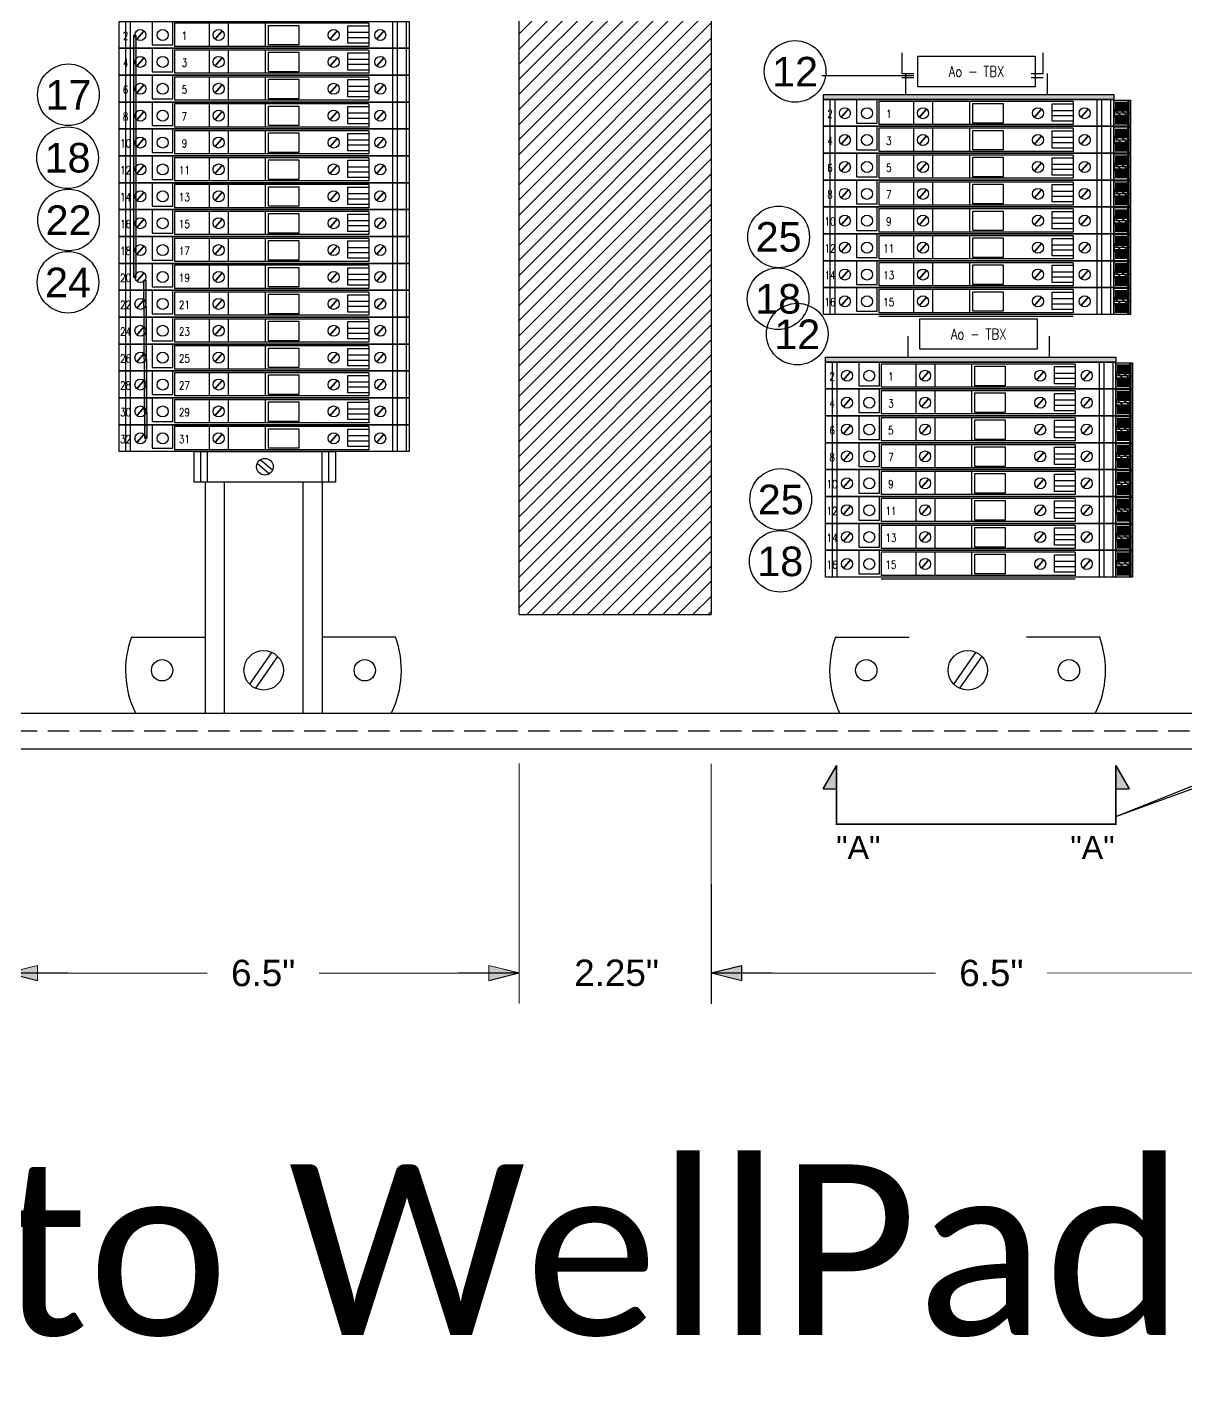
# Model space of a CAD drawing. Header units: inches. Extents: x -38 to 199, y -310 to 64.
# Drawn here: x 36.69 to 50.27, y 16.55 to 32.38 of the extents above; entities that cross this region are included whole.
import ezdxf
from ezdxf.enums import TextEntityAlignment as Align

# ---------------------------------------------------------------- set-up
doc = ezdxf.new("R2010")
doc.units = ezdxf.units.IN
doc.header["$MEASUREMENT"] = 0
doc.linetypes.add('HIDDEN', pattern=[0.375, 0.25, -0.125])
for name, color, linetype in [('DETAIL$', 5, 'Continuous'), ('FREE-TEXT', 2, 'Continuous'), ('off-wire', 6, 'Continuous'), ('SYMBOLS', 3, 'Continuous')]:
    doc.layers.add(name, color=color, linetype=linetype)
doc.layers.add('DIMENSION (ANSI)', color=7, linetype='Continuous', lineweight=9)
doc.styles.add('_ARIAL', font='arial.ttf')
doc.styles.add('HELVLS', font='arial.ttf')
doc.styles.add('Note Text (ANSI)', font='arial.ttf')
doc.styles.add('ROMANS', font='romans')
doc.styles.add('TXT', font='txt')
doc.dimstyles.new('DIM_0', dxfattribs={"dimscale": 4.75, "dimtxt": 0.065, "dimasz": 0.075, "dimexe": 0.075, "dimexo": 0.125, "dimgap": 0.0625, "dimtad": 0, "dimtih": 1, "dimtoh": 1, "dimrnd": 1e-08, "dimzin": 0, "dimdsep": 46, "dimlunit": 5, "dimtxsty": 'Note Text (ANSI)', "dimblk": 'Filled-1', "dimcen": 0.09, "dimdle": 0.45, "dimclrd": 256, "dimclre": 256, "dimclrt": 256, "dimadec": 0, "dimazin": 1, "dimtm": 1e-09, "dimtfac": 1.263158, "dimtofl": 0, "dimtmove": 0, "dimatfit": 3, "dimfxl": 1, "dimfrac": 2, "dimtolj": 1, "dimtzin": 4, "dimlwd": -1, "dimlwe": -1, "dimarcsym": 0})

# ---------------------------------------------------------------- blocks, each defined once
blk = doc.blocks.new('11560421')
at = {"color": 8}
for p, q in [((1.225, -0.023), (-1.051, -0.023)), ((-1.051, -0.023), (-1.051, -0.294)), ((-0.645, -0.023), (-0.645, -0.294)), ((-0.422, -0.023), (-0.422, -0.294)), ((1.225, -0.023), (1.225, -0.294)), ((1.225, -0.294), (-1.051, -0.294))]:
    blk.add_line(p, q, dxfattribs=at)
blk.add_lwpolyline([(-1.7, -0.315), (-1.7, 0), (1.7, 0), (1.7, -0.315)], close=True, dxfattribs=at)
for points in [[(0.049, -0.047), (0.405, -0.047), (0.405, -0.277), (0.049, -0.277), (0.049, -0.047)], [(1.225, -0.256), (0.981, -0.256), (0.981, -0.053), (1.225, -0.053)]]:
    blk.add_lwpolyline(points, dxfattribs=at)
for centre in [(-1.45, -0.16), (-0.534, -0.16), (0.814, -0.16), (1.36, -0.16)]:
    blk.add_circle(centre, 0.0645, dxfattribs=at)
at = {"layer": 'DETAIL$', "color": 8}
blk.add_line((0.01, -0.023), (0.01, -0.294), dxfattribs=at)
for points in [[(-1.624, 0), (-1.624, -0.315)], [(-1.569, 0), (-1.569, -0.315)], [(1.504, 0), (1.504, -0.315)], [(1.559, 0), (1.559, -0.315)], [(1.664, 0), (1.664, -0.315)], [(-1.312, -0.002), (-1.312, -0.277), (-1.071, -0.277), (-1.071, -0.002)], [(0.981, -0.128), (1.225, -0.128), (1.225, -0.192), (0.981, -0.192)]]:
    blk.add_lwpolyline(points, dxfattribs=at)
at = {"layer": 'DETAIL$', "color": 8, "const_width": 0.02}
for points in [[(-1.408, -0.112), (-1.492, -0.209)], [(-0.492, -0.112), (-0.577, -0.209)], [(0.856, -0.112), (0.771, -0.209)], [(1.403, -0.112), (1.318, -0.209)]]:
    blk.add_lwpolyline(points, dxfattribs=at)
at = {"layer": 'DETAIL$', "color": 8}
blk.add_circle((-1.189, -0.16), 0.0645, dxfattribs=at)
at = {"color": 6, "style": 'TXT', "flags": 3}
for tag, p in [('MANUF', (-1.7, -0.604)), ('PART#', (-1.7, -0.846)), ('DESC', (-1.7, -1.086))]:
    blk.add_attdef(tag, p, '', height=0.125, dxfattribs=at)
blk = doc.blocks.new('Filled-1')
at = {"color": 0}
for p, q in [((0, 0), (-1, 0.25)), ((-1, 0.25), (-1, -0.25)), ((-1, 0), (0, 0)), ((-1, -0.25), (0, 0))]:
    blk.add_line(p, q, dxfattribs=at)
blk.add_solid([(-1, -0.25), (0, 0), (-1, 0.25)], dxfattribs=at)
blk = doc.blocks.new('*D89')
at = {"layer": 'DEFPOINTS', "color": 0, "transparency": 16777216}
for p in [(34.205, 24.34), (36.455, 24.34), (36.455, 21.298)]:
    blk.add_point(p, dxfattribs=at)
at = {"layer": 'DIMENSION (ANSI)', "transparency": 16777216}
for p, q in [((34.205, 23.746), (34.205, 20.942)), ((36.455, 23.746), (36.455, 20.942)), ((33.848, 21.298), (33.492, 21.298)), ((36.811, 21.298), (37.167, 21.298))]:
    blk.add_line(p, q, dxfattribs=at)
at = {"layer": 'DIMENSION (ANSI)', "transparency": 16777216, "xscale": 0.35625, "yscale": 0.35625, "zscale": 0.35625}
blk.add_blockref('Filled-1', (34.205, 21.298), dxfattribs=at)
at = {"layer": 'DIMENSION (ANSI)', "transparency": 16777216, "xscale": 0.35625, "yscale": 0.35625, "zscale": 0.35625, "rotation": 180}
blk.add_blockref('Filled-1', (36.455, 21.298), dxfattribs=at)
at = {"layer": 'DIMENSION (ANSI)', "transparency": 16777216, "insert": (35.346, 21.298), "char_height": 0.3088, "attachment_point": 5, "style": 'Note Text (ANSI)'}
blk.add_mtext('\\A1;2.25"', dxfattribs=at)
blk = doc.blocks.new('*D90')
at = {"layer": 'DEFPOINTS', "color": 0, "transparency": 16777216}
for p in [(42.455, 24.34), (44.705, 24.34), (44.705, 21.298)]:
    blk.add_point(p, dxfattribs=at)
at = {"layer": 'DIMENSION (ANSI)', "transparency": 16777216}
for p, q in [((42.455, 23.746), (42.455, 20.942)), ((44.705, 23.746), (44.705, 20.942)), ((42.098, 21.298), (41.742, 21.298)), ((45.061, 21.298), (45.417, 21.298))]:
    blk.add_line(p, q, dxfattribs=at)
at = {"layer": 'DIMENSION (ANSI)', "transparency": 16777216, "xscale": 0.35625, "yscale": 0.35625, "zscale": 0.35625}
blk.add_blockref('Filled-1', (42.455, 21.298), dxfattribs=at)
at = {"layer": 'DIMENSION (ANSI)', "transparency": 16777216, "xscale": 0.35625, "yscale": 0.35625, "zscale": 0.35625, "rotation": 180}
blk.add_blockref('Filled-1', (44.705, 21.298), dxfattribs=at)
at = {"layer": 'DIMENSION (ANSI)', "transparency": 16777216, "insert": (43.596, 21.298), "char_height": 0.3088, "attachment_point": 5, "style": 'Note Text (ANSI)'}
blk.add_mtext('\\A1;2.25"', dxfattribs=at)
blk = doc.blocks.new('*D91')
at = {"layer": 'DEFPOINTS', "color": 0, "transparency": 16777216}
for p in [(36.455, 24.34), (42.455, 24.343), (42.455, 21.296)]:
    blk.add_point(p, dxfattribs=at)
at = {"layer": 'DIMENSION (ANSI)', "transparency": 16777216}
for p, q in [((36.455, 23.746), (36.455, 20.94)), ((42.455, 23.75), (42.455, 20.94)), ((36.811, 21.296), (38.8, 21.296)), ((42.098, 21.296), (40.11, 21.296))]:
    blk.add_line(p, q, dxfattribs=at)
at = {"layer": 'DIMENSION (ANSI)', "transparency": 16777216, "xscale": 0.35625, "yscale": 0.35625, "zscale": 0.35625, "rotation": 180}
blk.add_blockref('Filled-1', (36.455, 21.296), dxfattribs=at)
at = {"layer": 'DIMENSION (ANSI)', "transparency": 16777216, "xscale": 0.35625, "yscale": 0.35625, "zscale": 0.35625}
blk.add_blockref('Filled-1', (42.455, 21.296), dxfattribs=at)
at = {"layer": 'DIMENSION (ANSI)', "transparency": 16777216, "insert": (39.455, 21.296), "char_height": 0.3088, "attachment_point": 5, "style": 'Note Text (ANSI)'}
blk.add_mtext('\\A1;6.5"', dxfattribs=at)
blk = doc.blocks.new('*D92')
at = {"layer": 'DEFPOINTS', "color": 0, "transparency": 16777216}
for p in [(44.705, 24.34), (51.266, 24.344), (51.268, 21.298)]:
    blk.add_point(p, dxfattribs=at)
at = {"layer": 'DIMENSION (ANSI)', "transparency": 16777216}
for p, q in [((44.705, 23.746), (44.707, 20.938)), ((51.266, 23.75), (51.268, 20.942)), ((45.063, 21.294), (47.332, 21.296)), ((50.912, 21.298), (48.642, 21.297))]:
    blk.add_line(p, q, dxfattribs=at)
at = {"layer": 'DIMENSION (ANSI)', "transparency": 16777216, "xscale": 0.35625, "yscale": 0.35625, "zscale": 0.35625}
for p, rotation in [((44.707, 21.294), 180.0398205485757), ((51.268, 21.298), 0.03982054857575947)]:
    blk.add_blockref('Filled-1', p, dxfattribs=dict(at, rotation=rotation))
at = {"layer": 'DIMENSION (ANSI)', "transparency": 16777216, "insert": (47.987, 21.296), "char_height": 0.3088, "attachment_point": 5, "style": 'Note Text (ANSI)'}
blk.add_mtext('\\A1;6.5"', dxfattribs=at)
blk = doc.blocks.new('A$C595E315F')
at = {"color": 8}
for p, q in [((-0.579, -0.36), (-0.579, 0)), ((-0.579, 0), (1.077, 0)), ((1.077, 0), (1.077, -0.36)), ((1.077, -0.36), (-0.579, -0.36))]:
    blk.add_line(p, q, dxfattribs=at)
for p, q in [((-0.501, -0.36), (-0.501, 0)), ((-0.423, -0.36), (-0.423, 0)), ((0.922, -0.36), (0.922, 0)), ((0.999, -0.36), (0.999, 0))]:
    blk.add_line(p, q)
blk.add_circle((0.249, -0.177), 0.0976, dxfattribs=at)
at = {"layer": 'DETAIL$', "color": 8}
for points in [[(0.16, -0.137), (0.302, -0.259)], [(0.338, -0.218), (0.194, -0.096)]]:
    blk.add_lwpolyline(points, dxfattribs=at)
blk = doc.blocks.new('11691307')
at = {"color": 8}
blk.add_lwpolyline([(-1.7, -0.059), (-1.7, 0), (1.7, 0), (1.7, -0.059)], close=True, dxfattribs=at)
at = {"color": 6, "style": 'TXT', "flags": 3}
for tag, p in [('MANUF', (-1.7, -0.348)), ('PART#', (-1.7, -0.59)), ('DESC', (-1.7, -0.83))]:
    blk.add_attdef(tag, p, '', height=0.125, dxfattribs=at)
blk = doc.blocks.new('AI_yellowAmov')
for points in [[(10.279, -185.911), (6.879, -185.911), (6.879, -185.97), (10.279, -185.97)], [(10.304, -188.988), (6.904, -188.988), (6.904, -189.047), (10.304, -189.047)]]:
    blk.add_hatch(color=2).paths.add_polyline_path(points)
at = {"color": 2}
for p, q in [((7.798, -185.425), (7.798, -185.666)), ((9.454, -185.666), (9.454, -185.425)), ((6.861, -185.69), (7.938, -185.69)), ((7.798, -185.666), (7.938, -185.666)), ((7.798, -185.714), (7.938, -185.714)), ((7.844, -185.907), (7.844, -185.666)), ((9.313, -185.666), (9.454, -185.666)), ((9.313, -185.714), (9.454, -185.714)), ((9.499, -185.666), (9.499, -185.907)), ((9.804, -185.993), (7.527, -185.993)), ((7.527, -185.993), (7.527, -186.264)), ((7.934, -185.993), (7.934, -186.264)), ((8.157, -185.993), (8.157, -186.264)), ((8.589, -185.993), (8.589, -186.264)), ((9.804, -185.993), (9.804, -186.264)), ((9.804, -186.264), (7.527, -186.264)), ((10.476, -186.131), (10.279, -186.131)), ((9.804, -186.308), (7.527, -186.308)), ((7.527, -186.308), (7.527, -186.579)), ((7.934, -186.308), (7.934, -186.579)), ((8.157, -186.308), (8.157, -186.579)), ((8.589, -186.308), (8.589, -186.579)), ((9.804, -186.308), (9.804, -186.579)), ((9.804, -186.579), (7.527, -186.579)), ((10.476, -186.446), (10.279, -186.446)), ((9.804, -186.623), (7.527, -186.623)), ((7.527, -186.623), (7.527, -186.894)), ((7.934, -186.623), (7.934, -186.894)), ((8.157, -186.623), (8.157, -186.894)), ((8.589, -186.623), (8.589, -186.894)), ((9.804, -186.623), (9.804, -186.894)), ((9.804, -186.894), (7.527, -186.894)), ((10.476, -186.761), (10.279, -186.761)), ((9.804, -186.938), (7.527, -186.938)), ((7.527, -186.938), (7.527, -187.209)), ((7.934, -186.938), (7.934, -187.209)), ((8.157, -186.938), (8.157, -187.209)), ((8.589, -186.938), (8.589, -187.209)), ((9.804, -186.938), (9.804, -187.209)), ((9.804, -187.209), (7.527, -187.209)), ((10.476, -187.076), (10.279, -187.076)), ((9.804, -187.253), (7.527, -187.253)), ((7.527, -187.253), (7.527, -187.524)), ((7.934, -187.253), (7.934, -187.524)), ((8.157, -187.253), (8.157, -187.524)), ((8.589, -187.253), (8.589, -187.524)), ((9.804, -187.253), (9.804, -187.524)), ((9.804, -187.524), (7.527, -187.524)), ((10.476, -187.391), (10.279, -187.391)), ((9.804, -187.568), (7.527, -187.568)), ((7.527, -187.568), (7.527, -187.839)), ((7.934, -187.568), (7.934, -187.839)), ((8.157, -187.568), (8.157, -187.839)), ((8.589, -187.568), (8.589, -187.839)), ((9.804, -187.568), (9.804, -187.839)), ((9.804, -187.839), (7.527, -187.839)), ((10.476, -187.706), (10.279, -187.706)), ((9.804, -187.883), (7.527, -187.883)), ((7.527, -187.883), (7.527, -188.154)), ((7.934, -187.883), (7.934, -188.154)), ((8.157, -187.883), (8.157, -188.154)), ((8.589, -187.883), (8.589, -188.154)), ((9.804, -187.883), (9.804, -188.154)), ((9.804, -188.154), (7.527, -188.154)), ((10.476, -188.021), (10.279, -188.021)), ((9.804, -188.198), (7.527, -188.198)), ((7.527, -188.198), (7.527, -188.469)), ((7.934, -188.198), (7.934, -188.469)), ((8.157, -188.198), (8.157, -188.469)), ((8.589, -188.198), (8.589, -188.469)), ((9.804, -188.198), (9.804, -188.469)), ((9.804, -188.469), (7.527, -188.469)), ((10.476, -188.336), (10.279, -188.336)), ((9.804, -188.513), (7.527, -188.513)), ((7.869, -188.984), (7.869, -188.743)), ((9.524, -188.743), (9.524, -188.984)), ((9.829, -189.07), (7.553, -189.07)), ((7.553, -189.07), (7.553, -189.34)), ((7.96, -189.07), (7.96, -189.34)), ((8.182, -189.07), (8.182, -189.34)), ((8.614, -189.07), (8.614, -189.34)), ((9.829, -189.07), (9.829, -189.34)), ((10.501, -189.208), (10.304, -189.208)), ((9.829, -189.34), (7.553, -189.34)), ((9.829, -189.385), (7.553, -189.385)), ((7.553, -189.385), (7.553, -189.655)), ((7.96, -189.385), (7.96, -189.655)), ((8.182, -189.385), (8.182, -189.655)), ((8.614, -189.385), (8.614, -189.655)), ((9.829, -189.385), (9.829, -189.655)), ((10.501, -189.523), (10.304, -189.523)), ((9.829, -189.655), (7.553, -189.655)), ((9.829, -189.7), (7.553, -189.7)), ((7.553, -189.7), (7.553, -189.97)), ((7.96, -189.7), (7.96, -189.97)), ((8.182, -189.7), (8.182, -189.97)), ((8.614, -189.7), (8.614, -189.97)), ((9.829, -189.7), (9.829, -189.97)), ((10.501, -189.838), (10.304, -189.838)), ((9.829, -189.97), (7.553, -189.97)), ((9.829, -190.015), (7.553, -190.015)), ((7.553, -190.015), (7.553, -190.285)), ((7.96, -190.015), (7.96, -190.285)), ((8.182, -190.015), (8.182, -190.285)), ((8.614, -190.015), (8.614, -190.285)), ((9.829, -190.015), (9.829, -190.285)), ((10.501, -190.153), (10.304, -190.153)), ((9.829, -190.285), (7.553, -190.285)), ((9.829, -190.33), (7.553, -190.33)), ((7.553, -190.33), (7.553, -190.6)), ((7.96, -190.33), (7.96, -190.6)), ((8.182, -190.33), (8.182, -190.6)), ((8.614, -190.33), (8.614, -190.6)), ((9.829, -190.33), (9.829, -190.6)), ((10.501, -190.468), (10.304, -190.468)), ((9.829, -190.6), (7.553, -190.6)), ((9.829, -190.645), (7.553, -190.645)), ((7.553, -190.645), (7.553, -190.915)), ((7.96, -190.645), (7.96, -190.915)), ((8.182, -190.645), (8.182, -190.915)), ((8.614, -190.645), (8.614, -190.915)), ((9.829, -190.645), (9.829, -190.915)), ((10.501, -190.783), (10.304, -190.783)), ((9.829, -190.915), (7.553, -190.915)), ((9.829, -190.96), (7.553, -190.96)), ((7.553, -190.96), (7.553, -191.23)), ((7.96, -190.96), (7.96, -191.23)), ((8.182, -190.96), (8.182, -191.23)), ((8.614, -190.96), (8.614, -191.23)), ((9.829, -190.96), (9.829, -191.23)), ((10.501, -191.098), (10.304, -191.098)), ((9.829, -191.23), (7.553, -191.23)), ((9.829, -191.275), (7.553, -191.275)), ((7.553, -191.275), (7.553, -191.545)), ((7.96, -191.275), (7.96, -191.545)), ((8.182, -191.275), (8.182, -191.545)), ((8.614, -191.275), (8.614, -191.545)), ((9.829, -191.275), (9.829, -191.545)), ((10.501, -191.413), (10.304, -191.413)), ((9.829, -191.545), (7.553, -191.545)), ((9.829, -191.59), (7.553, -191.59))]:
    blk.add_line(p, q, dxfattribs=at)
for points in [[(7.984, -185.821), (7.984, -185.464), (9.359, -185.464), (9.359, -185.821)], [(6.879, -186.285), (6.879, -185.97), (10.279, -185.97), (10.279, -186.285)], [(6.879, -186.6), (6.879, -186.285), (10.279, -186.285), (10.279, -186.6)], [(6.879, -186.915), (6.879, -186.6), (10.279, -186.6), (10.279, -186.915)], [(6.879, -187.23), (6.879, -186.915), (10.279, -186.915), (10.279, -187.23)], [(6.879, -187.545), (6.879, -187.23), (10.279, -187.23), (10.279, -187.545)], [(6.879, -187.86), (6.879, -187.545), (10.279, -187.545), (10.279, -187.86)], [(6.879, -188.175), (6.879, -187.86), (10.279, -187.86), (10.279, -188.175)], [(6.879, -188.49), (6.879, -188.175), (10.279, -188.175), (10.279, -188.49)], [(8.009, -188.897), (8.009, -188.54), (9.384, -188.54), (9.384, -188.897)], [(6.904, -189.362), (6.904, -189.047), (10.304, -189.047), (10.304, -189.362)], [(6.904, -189.677), (6.904, -189.362), (10.304, -189.362), (10.304, -189.677)], [(6.904, -189.992), (6.904, -189.677), (10.304, -189.677), (10.304, -189.992)], [(6.904, -190.307), (6.904, -189.992), (10.304, -189.992), (10.304, -190.307)], [(6.904, -190.622), (6.904, -190.307), (10.304, -190.307), (10.304, -190.622)], [(6.904, -190.937), (6.904, -190.622), (10.304, -190.622), (10.304, -190.937)], [(6.904, -191.252), (6.904, -190.937), (10.304, -190.937), (10.304, -191.252)], [(6.904, -191.567), (6.904, -191.252), (10.304, -191.252), (10.304, -191.567)]]:
    blk.add_lwpolyline(points, close=True, dxfattribs=at)
for points, const_width in [([(8.087, -186.082), (8.002, -186.179)], 0.02), ([(10.294, -186.054), (10.439, -186.054)], 0.117), ([(10.294, -186.207), (10.439, -186.207)], 0.117), ([(8.087, -186.397), (8.002, -186.494)], 0.02), ([(10.294, -186.369), (10.439, -186.369)], 0.117), ([(10.294, -186.522), (10.439, -186.522)], 0.117), ([(8.087, -186.712), (8.002, -186.809)], 0.02), ([(10.294, -186.684), (10.439, -186.684)], 0.117), ([(10.294, -186.837), (10.439, -186.837)], 0.117), ([(8.087, -187.027), (8.002, -187.124)], 0.02), ([(10.294, -186.999), (10.439, -186.999)], 0.117), ([(10.294, -187.152), (10.439, -187.152)], 0.117), ([(8.087, -187.342), (8.002, -187.439)], 0.02), ([(10.294, -187.314), (10.439, -187.314)], 0.117), ([(10.294, -187.467), (10.439, -187.467)], 0.117), ([(8.087, -187.657), (8.002, -187.754)], 0.02), ([(10.294, -187.629), (10.439, -187.629)], 0.117), ([(10.294, -187.782), (10.439, -187.782)], 0.117), ([(8.087, -187.972), (8.002, -188.069)], 0.02), ([(10.294, -187.944), (10.439, -187.944)], 0.117), ([(10.294, -188.097), (10.439, -188.097)], 0.117), ([(8.087, -188.287), (8.002, -188.384)], 0.02), ([(10.294, -188.259), (10.439, -188.259)], 0.117), ([(10.294, -188.412), (10.439, -188.412)], 0.117), ([(10.319, -189.131), (10.464, -189.131)], 0.117), ([(8.112, -189.158), (8.027, -189.256)], 0.02), ([(10.319, -189.284), (10.464, -189.284)], 0.117), ([(10.319, -189.446), (10.464, -189.446)], 0.117), ([(8.112, -189.473), (8.027, -189.571)], 0.02), ([(10.319, -189.599), (10.464, -189.599)], 0.117), ([(10.319, -189.761), (10.464, -189.761)], 0.117), ([(8.112, -189.788), (8.027, -189.886)], 0.02), ([(10.319, -189.914), (10.464, -189.914)], 0.117), ([(10.319, -190.076), (10.464, -190.076)], 0.117), ([(8.112, -190.103), (8.027, -190.201)], 0.02), ([(10.319, -190.229), (10.464, -190.229)], 0.117), ([(10.319, -190.391), (10.464, -190.391)], 0.117), ([(8.112, -190.418), (8.027, -190.516)], 0.02), ([(10.319, -190.544), (10.464, -190.544)], 0.117), ([(10.319, -190.706), (10.464, -190.706)], 0.117), ([(8.112, -190.733), (8.027, -190.831)], 0.02), ([(10.319, -190.859), (10.464, -190.859)], 0.117), ([(10.319, -191.021), (10.464, -191.021)], 0.117), ([(8.112, -191.048), (8.027, -191.146)], 0.02), ([(10.319, -191.174), (10.464, -191.174)], 0.117), ([(10.319, -191.336), (10.464, -191.336)], 0.117), ([(8.112, -191.363), (8.027, -191.461)], 0.02), ([(10.319, -191.489), (10.464, -191.489)], 0.117)]:
    blk.add_lwpolyline(points, dxfattribs=dict(at, const_width=const_width))
for points in [[(8.627, -186.017), (8.983, -186.017), (8.983, -186.247), (8.627, -186.247), (8.627, -186.017)], [(9.804, -186.226), (9.56, -186.226), (9.56, -186.023), (9.804, -186.023)], [(10.476, -186.285), (10.279, -186.285), (10.279, -185.977), (10.476, -185.977)], [(10.456, -185.977), (10.456, -186.285)], [(8.627, -186.332), (8.983, -186.332), (8.983, -186.562), (8.627, -186.562), (8.627, -186.332)], [(9.804, -186.541), (9.56, -186.541), (9.56, -186.338), (9.804, -186.338)], [(10.476, -186.6), (10.279, -186.6), (10.279, -186.292), (10.476, -186.292)], [(10.456, -186.292), (10.456, -186.6)], [(8.627, -186.647), (8.983, -186.647), (8.983, -186.877), (8.627, -186.877), (8.627, -186.647)], [(9.804, -186.856), (9.56, -186.856), (9.56, -186.653), (9.804, -186.653)], [(10.476, -186.915), (10.279, -186.915), (10.279, -186.607), (10.476, -186.607)], [(10.456, -186.607), (10.456, -186.915)], [(8.627, -186.962), (8.983, -186.962), (8.983, -187.192), (8.627, -187.192), (8.627, -186.962)], [(9.804, -187.171), (9.56, -187.171), (9.56, -186.968), (9.804, -186.968)], [(10.476, -187.23), (10.279, -187.23), (10.279, -186.922), (10.476, -186.922)], [(10.456, -186.922), (10.456, -187.23)], [(8.627, -187.277), (8.983, -187.277), (8.983, -187.507), (8.627, -187.507), (8.627, -187.277)], [(9.804, -187.486), (9.56, -187.486), (9.56, -187.283), (9.804, -187.283)], [(10.476, -187.545), (10.279, -187.545), (10.279, -187.237), (10.476, -187.237)], [(10.456, -187.237), (10.456, -187.545)], [(8.627, -187.592), (8.983, -187.592), (8.983, -187.822), (8.627, -187.822), (8.627, -187.592)], [(9.804, -187.801), (9.56, -187.801), (9.56, -187.598), (9.804, -187.598)], [(10.476, -187.86), (10.279, -187.86), (10.279, -187.552), (10.476, -187.552)], [(10.456, -187.552), (10.456, -187.86)], [(8.627, -187.907), (8.983, -187.907), (8.983, -188.137), (8.627, -188.137), (8.627, -187.907)], [(9.804, -188.116), (9.56, -188.116), (9.56, -187.913), (9.804, -187.913)], [(10.476, -188.175), (10.279, -188.175), (10.279, -187.867), (10.476, -187.867)], [(10.456, -187.867), (10.456, -188.175)], [(8.627, -188.222), (8.983, -188.222), (8.983, -188.452), (8.627, -188.452), (8.627, -188.222)], [(9.804, -188.431), (9.56, -188.431), (9.56, -188.228), (9.804, -188.228)], [(10.476, -188.49), (10.279, -188.49), (10.279, -188.182), (10.476, -188.182)], [(10.456, -188.182), (10.456, -188.49)], [(8.653, -189.093), (9.009, -189.093), (9.009, -189.324), (8.653, -189.324), (8.653, -189.093)], [(9.829, -189.303), (9.585, -189.303), (9.585, -189.099), (9.829, -189.099)], [(10.501, -189.362), (10.304, -189.362), (10.304, -189.054), (10.501, -189.054)], [(10.481, -189.054), (10.481, -189.362)], [(8.653, -189.408), (9.009, -189.408), (9.009, -189.639), (8.653, -189.639), (8.653, -189.408)], [(9.829, -189.618), (9.585, -189.618), (9.585, -189.414), (9.829, -189.414)], [(10.501, -189.677), (10.304, -189.677), (10.304, -189.369), (10.501, -189.369)], [(10.481, -189.369), (10.481, -189.677)], [(8.653, -189.723), (9.009, -189.723), (9.009, -189.954), (8.653, -189.954), (8.653, -189.723)], [(9.829, -189.933), (9.585, -189.933), (9.585, -189.729), (9.829, -189.729)], [(10.501, -189.992), (10.304, -189.992), (10.304, -189.684), (10.501, -189.684)], [(10.481, -189.684), (10.481, -189.992)], [(8.653, -190.038), (9.009, -190.038), (9.009, -190.269), (8.653, -190.269), (8.653, -190.038)], [(9.829, -190.248), (9.585, -190.248), (9.585, -190.044), (9.829, -190.044)], [(10.501, -190.307), (10.304, -190.307), (10.304, -189.999), (10.501, -189.999)], [(10.481, -189.999), (10.481, -190.307)], [(8.653, -190.353), (9.009, -190.353), (9.009, -190.584), (8.653, -190.584), (8.653, -190.353)], [(9.829, -190.563), (9.585, -190.563), (9.585, -190.359), (9.829, -190.359)], [(10.501, -190.622), (10.304, -190.622), (10.304, -190.314), (10.501, -190.314)], [(10.481, -190.314), (10.481, -190.622)], [(8.653, -190.668), (9.009, -190.668), (9.009, -190.899), (8.653, -190.899), (8.653, -190.668)], [(9.829, -190.878), (9.585, -190.878), (9.585, -190.674), (9.829, -190.674)], [(10.501, -190.937), (10.304, -190.937), (10.304, -190.629), (10.501, -190.629)], [(10.481, -190.629), (10.481, -190.937)], [(8.653, -190.983), (9.009, -190.983), (9.009, -191.214), (8.653, -191.214), (8.653, -190.983)], [(9.829, -191.193), (9.585, -191.193), (9.585, -190.989), (9.829, -190.989)], [(10.501, -191.252), (10.304, -191.252), (10.304, -190.944), (10.501, -190.944)], [(10.481, -190.944), (10.481, -191.252)], [(8.653, -191.298), (9.009, -191.298), (9.009, -191.529), (8.653, -191.529), (8.653, -191.298)], [(9.829, -191.508), (9.585, -191.508), (9.585, -191.304), (9.829, -191.304)], [(10.501, -191.567), (10.304, -191.567), (10.304, -191.259), (10.501, -191.259)], [(10.481, -191.259), (10.481, -191.567)]]:
    blk.add_lwpolyline(points, dxfattribs=at)
for centre, radius in [((7.129, -186.131), 0.0645), ((8.044, -186.131), 0.0645), ((9.392, -186.131), 0.0645), ((9.939, -186.131), 0.0645), ((10.368, -186.131), 0.0832), ((7.129, -186.446), 0.0645), ((8.044, -186.446), 0.0645), ((9.392, -186.446), 0.0645), ((9.939, -186.446), 0.0645), ((10.368, -186.446), 0.0832), ((7.129, -186.761), 0.0645), ((8.044, -186.761), 0.0645), ((9.392, -186.761), 0.0645), ((9.939, -186.761), 0.0645), ((10.368, -186.761), 0.0832), ((7.129, -187.076), 0.0645), ((8.044, -187.076), 0.0645), ((9.392, -187.076), 0.0645), ((9.939, -187.076), 0.0645), ((10.368, -187.076), 0.0832), ((7.129, -187.391), 0.0645), ((8.044, -187.391), 0.0645), ((9.392, -187.391), 0.0645), ((9.939, -187.391), 0.0645), ((10.368, -187.391), 0.0832), ((7.129, -187.706), 0.0645), ((8.044, -187.706), 0.0645), ((9.392, -187.706), 0.0645), ((9.939, -187.706), 0.0645), ((10.368, -187.706), 0.0832), ((7.129, -188.021), 0.0645), ((8.044, -188.021), 0.0645), ((9.392, -188.021), 0.0645), ((9.939, -188.021), 0.0645), ((10.368, -188.021), 0.0832), ((7.129, -188.336), 0.0645), ((8.044, -188.336), 0.0645), ((9.392, -188.336), 0.0645), ((9.939, -188.336), 0.0645), ((10.368, -188.336), 0.0832), ((7.154, -189.207), 0.0645), ((8.07, -189.207), 0.0645), ((9.418, -189.207), 0.0645), ((9.964, -189.207), 0.0645), ((10.393, -189.208), 0.0832), ((10.393, -189.523), 0.0832), ((7.154, -189.522), 0.0645), ((8.07, -189.522), 0.0645), ((9.418, -189.522), 0.0645), ((9.964, -189.522), 0.0645), ((10.393, -189.838), 0.0832), ((7.154, -189.837), 0.0645), ((8.07, -189.837), 0.0645), ((9.418, -189.837), 0.0645), ((9.964, -189.837), 0.0645), ((10.393, -190.153), 0.0832), ((7.154, -190.152), 0.0645), ((8.07, -190.152), 0.0645), ((9.418, -190.152), 0.0645), ((9.964, -190.152), 0.0645), ((10.393, -190.468), 0.0832), ((7.154, -190.467), 0.0645), ((8.07, -190.467), 0.0645), ((9.418, -190.467), 0.0645), ((9.964, -190.467), 0.0645), ((10.393, -190.783), 0.0832), ((7.154, -190.782), 0.0645), ((8.07, -190.782), 0.0645), ((9.418, -190.782), 0.0645), ((9.964, -190.782), 0.0645), ((10.393, -191.098), 0.0832), ((7.154, -191.097), 0.0645), ((8.07, -191.097), 0.0645), ((9.418, -191.097), 0.0645), ((9.964, -191.097), 0.0645), ((10.393, -191.413), 0.0832), ((7.154, -191.412), 0.0645), ((8.07, -191.412), 0.0645), ((9.418, -191.412), 0.0645), ((9.964, -191.412), 0.0645)]:
    blk.add_circle(centre, radius, dxfattribs=at)
at = {"layer": 'DETAIL$', "color": 2}
for points in [[(6.955, -185.97), (6.955, -186.285)], [(7.01, -185.97), (7.01, -186.285)], [(7.267, -185.972), (7.267, -186.247), (7.508, -186.247), (7.508, -185.972)], [(9.56, -186.098), (9.804, -186.098), (9.804, -186.162), (9.56, -186.162)], [(10.083, -185.97), (10.083, -186.285)], [(10.138, -185.97), (10.138, -186.285)], [(10.243, -185.97), (10.243, -186.285)], [(10.292, -186.096), (10.414, -186.2)], [(10.444, -186.165), (10.322, -186.061)], [(10.439, -185.977), (10.439, -186.285)], [(10.476, -185.977), (10.476, -186.285)], [(6.955, -186.285), (6.955, -186.6)], [(7.01, -186.285), (7.01, -186.6)], [(7.267, -186.287), (7.267, -186.562), (7.508, -186.562), (7.508, -186.287)], [(9.56, -186.413), (9.804, -186.413), (9.804, -186.477), (9.56, -186.477)], [(10.083, -186.285), (10.083, -186.6)], [(10.138, -186.285), (10.138, -186.6)], [(10.243, -186.285), (10.243, -186.6)], [(10.292, -186.411), (10.414, -186.515)], [(10.444, -186.48), (10.322, -186.376)], [(10.439, -186.292), (10.439, -186.6)], [(10.476, -186.292), (10.476, -186.6)], [(6.955, -186.6), (6.955, -186.915)], [(7.01, -186.6), (7.01, -186.915)], [(7.267, -186.602), (7.267, -186.877), (7.508, -186.877), (7.508, -186.602)], [(9.56, -186.728), (9.804, -186.728), (9.804, -186.792), (9.56, -186.792)], [(10.083, -186.6), (10.083, -186.915)], [(10.138, -186.6), (10.138, -186.915)], [(10.243, -186.6), (10.243, -186.915)], [(10.292, -186.726), (10.414, -186.83)], [(10.444, -186.795), (10.322, -186.691)], [(10.439, -186.607), (10.439, -186.915)], [(10.476, -186.607), (10.476, -186.915)], [(6.955, -186.915), (6.955, -187.23)], [(7.01, -186.915), (7.01, -187.23)], [(7.267, -186.917), (7.267, -187.192), (7.508, -187.192), (7.508, -186.917)], [(9.56, -187.043), (9.804, -187.043), (9.804, -187.107), (9.56, -187.107)], [(10.083, -186.915), (10.083, -187.23)], [(10.138, -186.915), (10.138, -187.23)], [(10.243, -186.915), (10.243, -187.23)], [(10.292, -187.041), (10.414, -187.145)], [(10.444, -187.11), (10.322, -187.006)], [(10.439, -186.922), (10.439, -187.23)], [(10.476, -186.922), (10.476, -187.23)], [(6.955, -187.23), (6.955, -187.545)], [(7.01, -187.23), (7.01, -187.545)], [(7.267, -187.232), (7.267, -187.507), (7.508, -187.507), (7.508, -187.232)], [(9.56, -187.358), (9.804, -187.358), (9.804, -187.422), (9.56, -187.422)], [(10.083, -187.23), (10.083, -187.545)], [(10.138, -187.23), (10.138, -187.545)], [(10.243, -187.23), (10.243, -187.545)], [(10.292, -187.356), (10.414, -187.46)], [(10.444, -187.425), (10.322, -187.321)], [(10.439, -187.237), (10.439, -187.545)], [(10.476, -187.237), (10.476, -187.545)], [(6.955, -187.545), (6.955, -187.86)], [(7.01, -187.545), (7.01, -187.86)], [(7.267, -187.547), (7.267, -187.822), (7.508, -187.822), (7.508, -187.547)], [(9.56, -187.673), (9.804, -187.673), (9.804, -187.737), (9.56, -187.737)], [(10.083, -187.545), (10.083, -187.86)], [(10.138, -187.545), (10.138, -187.86)], [(10.243, -187.545), (10.243, -187.86)], [(10.292, -187.671), (10.414, -187.775)], [(10.444, -187.74), (10.322, -187.636)], [(10.439, -187.552), (10.439, -187.86)], [(10.476, -187.552), (10.476, -187.86)], [(6.955, -187.86), (6.955, -188.175)], [(7.01, -187.86), (7.01, -188.175)], [(7.267, -187.862), (7.267, -188.137), (7.508, -188.137), (7.508, -187.862)], [(9.56, -187.988), (9.804, -187.988), (9.804, -188.052), (9.56, -188.052)], [(10.083, -187.86), (10.083, -188.175)], [(10.138, -187.86), (10.138, -188.175)], [(10.243, -187.86), (10.243, -188.175)], [(10.292, -187.986), (10.414, -188.09)], [(10.444, -188.055), (10.322, -187.951)], [(10.439, -187.867), (10.439, -188.175)], [(10.476, -187.867), (10.476, -188.175)], [(6.955, -188.175), (6.955, -188.49)], [(7.01, -188.175), (7.01, -188.49)], [(7.267, -188.177), (7.267, -188.452), (7.508, -188.452), (7.508, -188.177)], [(9.56, -188.303), (9.804, -188.303), (9.804, -188.367), (9.56, -188.367)], [(10.083, -188.175), (10.083, -188.49)], [(10.138, -188.175), (10.138, -188.49)], [(10.243, -188.175), (10.243, -188.49)], [(10.292, -188.301), (10.414, -188.405)], [(10.444, -188.37), (10.322, -188.266)], [(10.439, -188.182), (10.439, -188.49)], [(10.476, -188.182), (10.476, -188.49)], [(6.98, -189.047), (6.98, -189.362)], [(7.035, -189.047), (7.035, -189.362)], [(7.292, -189.049), (7.292, -189.324), (7.534, -189.324), (7.534, -189.049)], [(10.108, -189.047), (10.108, -189.362)], [(10.163, -189.047), (10.163, -189.362)], [(10.268, -189.047), (10.268, -189.362)], [(10.464, -189.054), (10.464, -189.362)], [(10.501, -189.054), (10.501, -189.362)], [(9.585, -189.175), (9.829, -189.175), (9.829, -189.239), (9.585, -189.239)], [(10.317, -189.173), (10.44, -189.277)], [(10.469, -189.242), (10.348, -189.138)], [(6.98, -189.362), (6.98, -189.677)], [(7.035, -189.362), (7.035, -189.677)], [(7.292, -189.364), (7.292, -189.639), (7.534, -189.639), (7.534, -189.364)], [(10.108, -189.362), (10.108, -189.677)], [(10.163, -189.362), (10.163, -189.677)], [(10.268, -189.362), (10.268, -189.677)], [(10.464, -189.369), (10.464, -189.677)], [(10.501, -189.369), (10.501, -189.677)], [(9.585, -189.49), (9.829, -189.49), (9.829, -189.554), (9.585, -189.554)], [(10.317, -189.488), (10.44, -189.592)], [(10.469, -189.557), (10.348, -189.453)], [(6.98, -189.677), (6.98, -189.992)], [(7.035, -189.677), (7.035, -189.992)], [(7.292, -189.679), (7.292, -189.954), (7.534, -189.954), (7.534, -189.679)], [(10.108, -189.677), (10.108, -189.992)], [(10.163, -189.677), (10.163, -189.992)], [(10.268, -189.677), (10.268, -189.992)], [(10.464, -189.684), (10.464, -189.992)], [(10.501, -189.684), (10.501, -189.992)], [(9.585, -189.805), (9.829, -189.805), (9.829, -189.869), (9.585, -189.869)], [(10.317, -189.803), (10.44, -189.907)], [(10.469, -189.872), (10.348, -189.768)], [(6.98, -189.992), (6.98, -190.307)], [(7.035, -189.992), (7.035, -190.307)], [(7.292, -189.994), (7.292, -190.269), (7.534, -190.269), (7.534, -189.994)], [(10.108, -189.992), (10.108, -190.307)], [(10.163, -189.992), (10.163, -190.307)], [(10.268, -189.992), (10.268, -190.307)], [(10.464, -189.999), (10.464, -190.307)], [(10.501, -189.999), (10.501, -190.307)], [(9.585, -190.12), (9.829, -190.12), (9.829, -190.184), (9.585, -190.184)], [(10.317, -190.118), (10.44, -190.222)], [(10.469, -190.187), (10.348, -190.083)], [(6.98, -190.307), (6.98, -190.622)], [(7.035, -190.307), (7.035, -190.622)], [(7.292, -190.309), (7.292, -190.584), (7.534, -190.584), (7.534, -190.309)], [(10.108, -190.307), (10.108, -190.622)], [(10.163, -190.307), (10.163, -190.622)], [(10.268, -190.307), (10.268, -190.622)], [(10.464, -190.314), (10.464, -190.622)], [(10.501, -190.314), (10.501, -190.622)], [(9.585, -190.435), (9.829, -190.435), (9.829, -190.499), (9.585, -190.499)], [(10.317, -190.433), (10.44, -190.537)], [(10.469, -190.502), (10.348, -190.398)], [(6.98, -190.622), (6.98, -190.937)], [(7.035, -190.622), (7.035, -190.937)], [(7.292, -190.624), (7.292, -190.899), (7.534, -190.899), (7.534, -190.624)], [(10.108, -190.622), (10.108, -190.937)], [(10.163, -190.622), (10.163, -190.937)], [(10.268, -190.622), (10.268, -190.937)], [(10.464, -190.629), (10.464, -190.937)], [(10.501, -190.629), (10.501, -190.937)], [(9.585, -190.75), (9.829, -190.75), (9.829, -190.814), (9.585, -190.814)], [(10.317, -190.748), (10.44, -190.852)], [(10.469, -190.817), (10.348, -190.713)], [(6.98, -190.937), (6.98, -191.252)], [(7.035, -190.937), (7.035, -191.252)], [(7.292, -190.939), (7.292, -191.214), (7.534, -191.214), (7.534, -190.939)], [(10.108, -190.937), (10.108, -191.252)], [(10.163, -190.937), (10.163, -191.252)], [(10.268, -190.937), (10.268, -191.252)], [(10.464, -190.944), (10.464, -191.252)], [(10.501, -190.944), (10.501, -191.252)], [(9.585, -191.065), (9.829, -191.065), (9.829, -191.129), (9.585, -191.129)], [(10.317, -191.063), (10.44, -191.167)], [(10.469, -191.132), (10.348, -191.028)], [(6.98, -191.252), (6.98, -191.567)], [(7.035, -191.252), (7.035, -191.567)], [(7.292, -191.254), (7.292, -191.529), (7.534, -191.529), (7.534, -191.254)], [(10.108, -191.252), (10.108, -191.567)], [(10.163, -191.252), (10.163, -191.567)], [(10.268, -191.252), (10.268, -191.567)], [(10.464, -191.259), (10.464, -191.567)], [(10.501, -191.259), (10.501, -191.567)], [(9.585, -191.38), (9.829, -191.38), (9.829, -191.444), (9.585, -191.444)], [(10.317, -191.378), (10.44, -191.482)], [(10.469, -191.447), (10.348, -191.343)]]:
    blk.add_lwpolyline(points, dxfattribs=at)
at = {"layer": 'DETAIL$', "color": 2, "const_width": 0.02}
for points in [[(7.171, -186.082), (7.087, -186.179)], [(9.434, -186.082), (9.35, -186.179)], [(9.981, -186.082), (9.897, -186.179)], [(7.171, -186.397), (7.087, -186.494)], [(9.434, -186.397), (9.35, -186.494)], [(9.981, -186.397), (9.897, -186.494)], [(7.171, -186.712), (7.087, -186.809)], [(9.434, -186.712), (9.35, -186.809)], [(9.981, -186.712), (9.897, -186.809)], [(7.171, -187.027), (7.087, -187.124)], [(9.434, -187.027), (9.35, -187.124)], [(9.981, -187.027), (9.897, -187.124)], [(7.171, -187.342), (7.087, -187.439)], [(9.434, -187.342), (9.35, -187.439)], [(9.981, -187.342), (9.897, -187.439)], [(7.171, -187.657), (7.087, -187.754)], [(9.434, -187.657), (9.35, -187.754)], [(9.981, -187.657), (9.897, -187.754)], [(7.171, -187.972), (7.087, -188.069)], [(9.434, -187.972), (9.35, -188.069)], [(9.981, -187.972), (9.897, -188.069)], [(7.171, -188.287), (7.087, -188.384)], [(9.434, -188.287), (9.35, -188.384)], [(9.981, -188.287), (9.897, -188.384)], [(7.196, -189.158), (7.112, -189.256)], [(9.46, -189.158), (9.375, -189.256)], [(10.007, -189.158), (9.922, -189.256)], [(7.196, -189.473), (7.112, -189.571)], [(9.46, -189.473), (9.375, -189.571)], [(10.007, -189.473), (9.922, -189.571)], [(7.196, -189.788), (7.112, -189.886)], [(9.46, -189.788), (9.375, -189.886)], [(10.007, -189.788), (9.922, -189.886)], [(7.196, -190.103), (7.112, -190.201)], [(9.46, -190.103), (9.375, -190.201)], [(10.007, -190.103), (9.922, -190.201)], [(7.196, -190.418), (7.112, -190.516)], [(9.46, -190.418), (9.375, -190.516)], [(10.007, -190.418), (9.922, -190.516)], [(7.196, -190.733), (7.112, -190.831)], [(9.46, -190.733), (9.375, -190.831)], [(10.007, -190.733), (9.922, -190.831)], [(7.196, -191.048), (7.112, -191.146)], [(9.46, -191.048), (9.375, -191.146)], [(10.007, -191.048), (9.922, -191.146)], [(7.196, -191.363), (7.112, -191.461)], [(9.46, -191.363), (9.375, -191.461)], [(10.007, -191.363), (9.922, -191.461)]]:
    blk.add_lwpolyline(points, dxfattribs=at)
at = {"layer": 'DETAIL$', "color": 2}
for centre in [(7.389, -186.131), (7.389, -186.446), (7.389, -186.761), (7.389, -187.076), (7.389, -187.391), (7.389, -187.706), (7.389, -188.021), (7.389, -188.336), (7.415, -189.207), (7.415, -189.522), (7.415, -189.837), (7.415, -190.152), (7.415, -190.467), (7.415, -190.782), (7.415, -191.097), (7.415, -191.412)]:
    blk.add_circle(centre, 0.0645, dxfattribs=at)
at = {"layer": 'FREE-TEXT', "color": 2}
for centre in [(6.546, -185.642), (6.353, -187.58), (6.347, -188.305), (6.571, -188.719), (6.378, -190.656), (6.372, -191.381)]:
    blk.add_circle(centre, 0.361, dxfattribs=at)
at = {"color": 2}
for p in [(8.579, -185.911), (8.604, -188.988)]:
    blk.add_blockref('11691307', p, dxfattribs=at)
at = {"color": 2, "style": 'ROMANS', "width": 0.8}
for s, height, p in [('Ao - TBX', 0.125, (8.671, -185.642)), ('2', 0.0938, (6.955, -186.14)), ('1', 0.0938, (7.644, -186.14)), ('4', 0.0938, (6.955, -186.455)), ('3', 0.0938, (7.644, -186.455)), ('6', 0.0938, (6.955, -186.77)), ('5', 0.0938, (7.644, -186.77)), ('8', 0.0938, (6.955, -187.085)), ('7', 0.0938, (7.644, -187.085)), ('10', 0.0938, (6.955, -187.4)), ('9', 0.0938, (7.644, -187.4)), ('12', 0.0938, (6.955, -187.715)), ('11', 0.0938, (7.644, -187.715)), ('14', 0.0938, (6.955, -188.03)), ('13', 0.0938, (7.644, -188.03)), ('16', 0.0938, (6.955, -188.345)), ('15', 0.0938, (7.644, -188.345)), ('Ao - TBX', 0.125, (8.697, -188.719)), ('2', 0.0938, (6.98, -189.216)), ('1', 0.0938, (7.669, -189.216)), ('4', 0.0938, (6.98, -189.531)), ('3', 0.0938, (7.669, -189.531)), ('6', 0.0938, (6.98, -189.846)), ('5', 0.0938, (7.669, -189.846)), ('8', 0.0938, (6.98, -190.161)), ('7', 0.0938, (7.669, -190.161)), ('10', 0.0938, (6.98, -190.476)), ('9', 0.0938, (7.669, -190.476)), ('12', 0.0938, (6.98, -190.791)), ('11', 0.0938, (7.669, -190.791)), ('14', 0.0938, (6.98, -191.106)), ('13', 0.0938, (7.669, -191.106)), ('16', 0.0938, (6.98, -191.421)), ('15', 0.0938, (7.669, -191.421))]:
    blk.add_text(s, height=height, dxfattribs=at).set_placement(p, align=Align.MIDDLE)
at = {"layer": 'FREE-TEXT', "color": 2, "style": 'HELVLS'}
for s, p in [('12', (6.546, -185.642)), ('25', (6.353, -187.58)), ('18', (6.347, -188.305)), ('12', (6.571, -188.719)), ('25', (6.378, -190.656)), ('18', (6.372, -191.381))]:
    blk.add_text(s, height=0.3466, dxfattribs=at).set_placement(p, align=Align.MIDDLE)

msp = doc.modelspace()

# ---------------------------------------------------------------- hatches: boundary and pattern name
h = msp.add_hatch(color=0)
h.dxf.hatch_style = 1
h.paths.add_polyline_path([(37.96409, 32.28555), (37.94023, 32.28555), (37.94023, 29.44408), (37.96409, 29.44408)])
h = msp.add_hatch(color=0)
h.dxf.hatch_style = 1
h.paths.add_polyline_path([(38.06931, 27.55981), (38.09318, 27.55981), (38.08185, 29.41402), (38.05799, 29.41402)])
at = {"lineweight": 5}
for points in [[(46.17409, 23.73051), (46.01395, 23.45316), (46.17409, 23.45316)], [(49.44503, 23.45316), (49.60517, 23.45316), (49.44503, 23.73051)]]:
    msp.add_hatch(color=256, dxfattribs=at).paths.add_polyline_path(points)

# ---------------------------------------------------------------- linework, layer by layer
at = {"color": 0}
for p, q in [((42.45456, 25.49569), (42.45456, 49.33955)), ((44.70456, 49.33955), (44.70456, 25.49569)), ((38.7733, 27.04595), (38.7733, 24.34346)), ((38.9983, 27.04595), (38.9983, 24.34346)), ((39.9233, 24.34346), (39.9233, 27.04595)), ((40.1483, 24.34346), (40.1483, 27.04595)), ((42.45456, 25.49569), (44.70456, 25.49569)), ((37.91026, 25.23049), (38.7733, 25.23049)), ((41.00644, 25.23049), (40.1483, 25.23049)), ((46.16026, 25.23049), (47.0233, 25.23049)), ((49.25644, 25.23049), (48.3983, 25.23049))]:
    msp.add_line(p, q, dxfattribs=at)
at = {"color": 0, "linetype": 'Continuous'}
for p, q in [((42.45456, 32.29841), (44.70456, 34.54841)), ((42.45456, 32.12164), (44.70456, 34.37164)), ((42.45456, 31.94486), (44.70456, 34.19486)), ((42.45456, 31.76808), (44.70456, 34.01808)), ((42.45456, 31.59131), (44.70456, 33.84131)), ((42.45456, 31.41453), (44.70456, 33.66453)), ((42.45456, 31.23775), (44.70456, 33.48775)), ((42.45456, 31.06098), (44.70456, 33.31098)), ((42.45456, 30.8842), (44.70456, 33.1342)), ((42.45456, 30.70742), (44.70456, 32.95742)), ((42.45456, 30.53065), (44.70456, 32.78065)), ((42.45456, 30.35387), (44.70456, 32.60387)), ((42.45456, 30.17709), (44.70456, 32.42709)), ((42.45456, 30.00032), (44.70456, 32.25032)), ((42.45456, 29.82354), (44.70456, 32.07354)), ((42.45456, 29.64676), (44.70456, 31.89676)), ((42.45456, 29.46999), (44.70456, 31.71999)), ((42.45456, 29.29321), (44.70456, 31.54321)), ((42.45456, 29.11643), (44.70456, 31.36643)), ((42.45456, 28.93966), (44.70456, 31.18966)), ((42.45456, 28.76288), (44.70456, 31.01288)), ((42.45456, 28.5861), (44.70456, 30.8361)), ((42.45456, 28.40933), (44.70456, 30.65933)), ((42.45456, 28.23255), (44.70456, 30.48255)), ((42.45456, 28.05577), (44.70456, 30.30577)), ((42.45456, 27.879), (44.70456, 30.129)), ((42.45456, 27.70222), (44.70456, 29.95222)), ((42.45456, 27.52544), (44.70456, 29.77544)), ((42.45456, 27.34867), (44.70456, 29.59867)), ((42.45456, 27.17189), (44.70456, 29.42189)), ((42.45456, 26.99511), (44.70456, 29.24511)), ((42.45456, 26.81834), (44.70456, 29.06834)), ((42.45456, 26.64156), (44.70456, 28.89156)), ((42.45456, 26.46478), (44.70456, 28.71478)), ((42.45456, 26.28801), (44.70456, 28.53801)), ((42.45456, 26.11123), (44.70456, 28.36123)), ((42.45456, 25.93445), (44.70456, 28.18445)), ((42.45456, 25.75768), (44.70456, 28.00768)), ((42.45456, 25.5809), (44.70456, 27.8309)), ((42.54613, 25.49569), (44.70456, 27.65412)), ((42.7229, 25.49569), (44.70456, 27.47735)), ((42.89968, 25.49569), (44.70456, 27.30057)), ((43.07646, 25.49569), (44.70456, 27.12379)), ((43.25323, 25.49569), (44.70456, 26.94702)), ((43.43001, 25.49569), (44.70456, 26.77024)), ((43.60679, 25.49569), (44.70456, 26.59346)), ((43.78356, 25.49569), (44.70456, 26.41669)), ((43.96034, 25.49569), (44.70456, 26.23991)), ((44.13712, 25.49569), (44.70456, 26.06313)), ((44.31389, 25.49569), (44.70456, 25.88636)), ((44.49067, 25.49569), (44.70456, 25.70958)), ((44.66745, 25.49569), (44.70456, 25.5328))]:
    msp.add_line(p, q, dxfattribs=at)
at = {"linetype": 'HIDDEN'}
msp.add_line((51.05858, 24.13205), (18.0858, 24.13205), dxfattribs=at)
msp.add_line((18.0858, 23.92455), (50.72399, 23.92455))
at = {"color": 0}
for points in [[(37.94023, 32.28555), (37.96409, 32.28555), (37.96409, 29.44408), (37.94023, 29.44408)], [(38.05799, 29.41402), (38.08185, 29.41402), (38.09318, 27.55981), (38.06931, 27.55981)]]:
    msp.add_lwpolyline(points, close=True, dxfattribs=at)
for points in [[(49.44503, 23.13139), (55.63812, 25.60136)], [(49.44503, 23.13139), (55.6518, 25.38512)], [(39.297, 24.68036), (39.55621, 25.054)], [(39.62459, 25.00656), (39.36538, 24.63293)], [(47.547, 24.68036), (47.80621, 25.054)], [(47.87459, 25.00656), (47.61538, 24.63293)], [(18.0858, 24.33955), (52.5858, 24.33955)]]:
    msp.add_lwpolyline(points)
at = {"lineweight": 5, "const_width": 0.01875}
for points in [[(46.17409, 23.73051), (46.01395, 23.45316), (46.01395, 23.45316), (46.01395, 23.45316)], [(46.17409, 23.73051), (46.17409, 23.45316), (46.17409, 23.45316), (46.17409, 23.45316)], [(49.44503, 23.73051), (49.44503, 23.45316), (49.44503, 23.45316), (49.44503, 23.45316)], [(49.44503, 23.73051), (49.60517, 23.45316), (49.60517, 23.45316), (49.60517, 23.45316)], [(46.01395, 23.45316), (46.17409, 23.45316), (46.17409, 23.45316), (46.17409, 23.45316)], [(49.44503, 23.45316), (49.44503, 23.04004), (46.17409, 23.04004), (46.17409, 23.45316)], [(49.44503, 23.45316), (49.60517, 23.45316), (49.60517, 23.45316), (49.60517, 23.45316)]]:
    msp.add_lwpolyline(points, dxfattribs=at)
for centre, radius in [((39.4608, 24.84346), 0.23115), ((47.7108, 24.84346), 0.23115), ((38.27085, 24.84346), 0.125), ((40.64585, 24.84346), 0.125), ((46.52085, 24.84346), 0.125), ((48.89585, 24.84346), 0.125)]:
    msp.add_circle(centre, radius)
for centre, start, end in [((38.97617, 24.84346), 160.044053, 206.162378), ((39.94053, 24.84346), 333.837622, 19.955947), ((47.22617, 24.84346), 160.044053, 206.162378), ((48.19053, 24.84346), 333.837622, 19.955947)]:
    msp.add_arc(centre, 1.134, start, end)
at = {"layer": 'FREE-TEXT', "color": 0}
for centre in [(37.17265, 31.58559), (37.16289, 30.84855), (37.17433, 30.11885), (37.1684, 29.38986)]:
    msp.add_circle(centre, 0.36078, dxfattribs=at)

# ---------------------------------------------------------------- block references
for name, p in [('11560421', (39.46673, 32.44598)), ('11560421', (39.46673, 32.13098)), ('11560421', (39.46673, 31.81598)), ('11560421', (39.46673, 31.50098)), ('11560421', (39.46673, 31.18598)), ('11560421', (39.46673, 30.87098)), ('11560421', (39.46673, 30.55598)), ('11560421', (39.46673, 30.24098)), ('11560421', (39.46673, 29.92598)), ('11560421', (39.46673, 29.61098)), ('11560421', (39.46673, 29.29598)), ('11560421', (39.46673, 28.98098)), ('11560421', (39.46673, 28.66598)), ('11560421', (39.46673, 28.35098)), ('11560421', (39.46673, 28.03598)), ('11560421', (39.46673, 27.72098)), ('A$C595E315F', (39.22599, 27.40598))]:
    msp.add_blockref(name, p)
at = {"layer": 'off-wire', "color": 0}
msp.add_blockref('AI_yellowAmov', (39.1414, 217.50111), dxfattribs=at)

# ---------------------------------------------------------------- texts
at = {"color": 6, "style": 'ROMANS', "width": 0.8}
for s, p in [('2', (37.84284, 32.2764)), ('1', (38.53182, 32.2764)), ('4', (37.84284, 31.9614)), ('3', (38.53182, 31.9614)), ('6', (37.84284, 31.6464)), ('5', (38.53182, 31.6464)), ('8', (37.84284, 31.3314)), ('7', (38.53182, 31.3314)), ('10', (37.84284, 31.0164)), ('9', (38.53182, 31.0164)), ('12', (37.84284, 30.7014)), ('11', (38.53182, 30.7014)), ('14', (37.84284, 30.3864)), ('13', (38.53182, 30.3864)), ('16', (37.84284, 30.0714)), ('15', (38.53182, 30.0714)), ('18', (37.84284, 29.7564)), ('17', (38.53182, 29.7564)), ('20', (37.84284, 29.4414)), ('19', (38.53182, 29.4414)), ('22', (37.84284, 29.1264)), ('21', (38.53182, 29.1264)), ('24', (37.84284, 28.8114)), ('23', (38.53182, 28.8114)), ('26', (37.84284, 28.4964)), ('25', (38.53182, 28.4964)), ('28', (37.84284, 28.1814)), ('27', (38.53182, 28.1814)), ('30', (37.84284, 27.8664)), ('29', (38.53182, 27.8664)), ('32', (37.84284, 27.5514)), ('31', (38.53182, 27.5514))]:
    msp.add_text(s, height=0.09375, dxfattribs=at).set_placement(p, align=Align.MIDDLE)
at = {"style": 'HELVLS'}
for p in [(46.42802, 22.76878), (49.17162, 22.76878)]:
    msp.add_text('"A"', height=0.270181, dxfattribs=at).set_placement(p, align=Align.MIDDLE)
at = {"layer": 'FREE-TEXT', "color": 0, "style": 'HELVLS'}
for s, p in [('17', (37.17265, 31.58559)), ('18', (37.16289, 30.84855)), ('22', (37.17433, 30.11885)), ('24', (37.1684, 29.38986))]:
    msp.add_text(s, height=0.346581, dxfattribs=at).set_placement(p, align=Align.MIDDLE)
at = {"layer": 'SYMBOLS', "insert": (21.03585, 19.05557), "char_height": 2, "attachment_point": 1, "style": '_ARIAL'}
msp.add_mtext_dynamic_manual_height_columns('\\pxa0.66667,sm1.07917;{\\fCalibri|b0|i0|c0|p34;\\C0; PLC Type A to WellPad}', width=46.4596414, gutter_width=0.9375, heights=[0], dxfattribs=at)

# ---------------------------------------------------------------- dimensions: what is measured, and where the dimension line sits
at = {"layer": 'DIMENSION (ANSI)'}
for base, p1, p2, picture, middle in [((36.45456, 21.29838), (34.20456, 24.33955), (36.45456, 24.33955), '*D89', (35.34559, 21.29838)), ((44.70456, 21.29838), (42.45456, 24.33955), (44.70456, 24.33955), '*D90', (43.59559, 21.29838))]:
    dim = msp.add_linear_dim(base=base, p1=p1, p2=p2, angle=0, text='2.25"', dimstyle='DIM_0', override={"dimpost": '"', "dimtmove": 1}, dxfattribs=at)
    dim.commit()
    dim.dimension.update_dxf_attribs({"geometry": picture, "text_midpoint": middle, "dimtype": 161})
dim = msp.add_linear_dim(base=(42.45456, 21.29647), p1=(36.45456, 24.33955), p2=(42.45456, 24.34346), text='6.5"', dimstyle='DIM_0', override={"dimpost": '"', "dimtmove": 1}, dxfattribs=at)
dim.commit()
dim.dimension.update_dxf_attribs({"geometry": '*D91', "text_midpoint": (39.45456, 21.29647)})
dim = msp.add_aligned_dim(p1=(44.70456, 24.33955), p2=(51.2658, 24.34411), distance=-3.04572, text='6.5"', dimstyle='DIM_0', override={"dimpost": '"', "dimtmove": 1}, dxfattribs=at)
dim.commit()
dim.dimension.update_dxf_attribs({"geometry": '*D92', "text_midpoint": (47.98729, 21.29611)})

doc.saveas('drawing.dxf')
